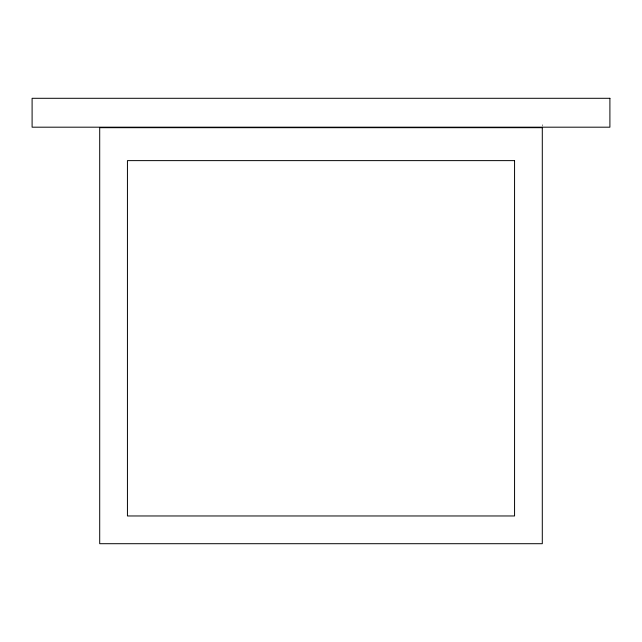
<?xml version="1.0" encoding="UTF-8"?>
<svg xmlns="http://www.w3.org/2000/svg" width="642" height="642" viewBox="0 0 642 642"><rect width="100%" height="100%" fill="white"/><g stroke="black" fill="none" stroke-linecap="round" stroke-linejoin="round"><path stroke-width="0.48" stroke-dasharray="3.21 2.41" d="M542.297 124.668L542.297 126.177"/><path stroke-width="0.96" d="M609.9 98.298L32.1 98.298L32.1 127.188L609.9 127.188L609.9 98.298M542.297 127.686L99.703 127.686L99.703 543.702L542.297 543.702L542.297 127.686M514.563 160.62L127.437 160.62L127.437 515.967L514.563 515.967L514.563 160.62"/></g></svg>
